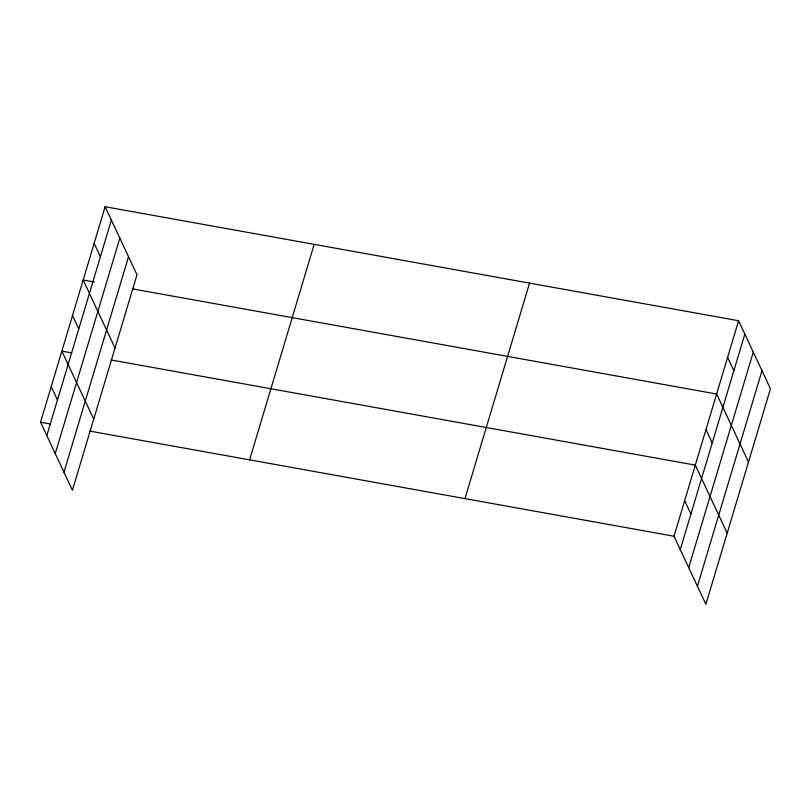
<?xml version="1.0" encoding="UTF-8"?>
<svg xmlns="http://www.w3.org/2000/svg" width="811" height="811" viewBox="0 0 811 811"><rect width="100%" height="100%" fill="white"/><g stroke="black" fill="none" stroke-linecap="round" stroke-linejoin="round"><path stroke-width="1.22" d="M105.126 206.734L136.988 274.757L72.412 490.26L40.55 422.237L105.126 206.734L738.588 320.74L770.45 388.763L705.874 604.266L674.012 536.243L738.588 320.74M46.805 435.588L111.381 220.085M55.249 453.623L119.835 238.12M63.957 472.215L128.543 256.712M249.595 459.857L314.171 244.354M464.967 498.623L529.542 283.12M680.257 549.594L744.843 334.091M688.711 567.629L753.287 352.126M697.419 586.221L761.995 370.718M94.238 281.995L83.168 280.008L115.03 348.02M132.355 288.858L716.63 394.014L748.492 462.027M71.703 352.897L61.859 351.122L93.721 419.145M111.046 359.972L695.321 465.129L727.183 533.151M40.55 422.237L50.383 424.011M89.737 431.087L674.012 536.243M727.609 357.377L733.864 370.728M705.975 429.577L712.23 442.918M684.666 500.691L690.911 514.032M94.147 243.371L100.402 256.712M72.514 315.57L78.768 328.911M51.205 386.685L57.459 400.026"/></g></svg>
